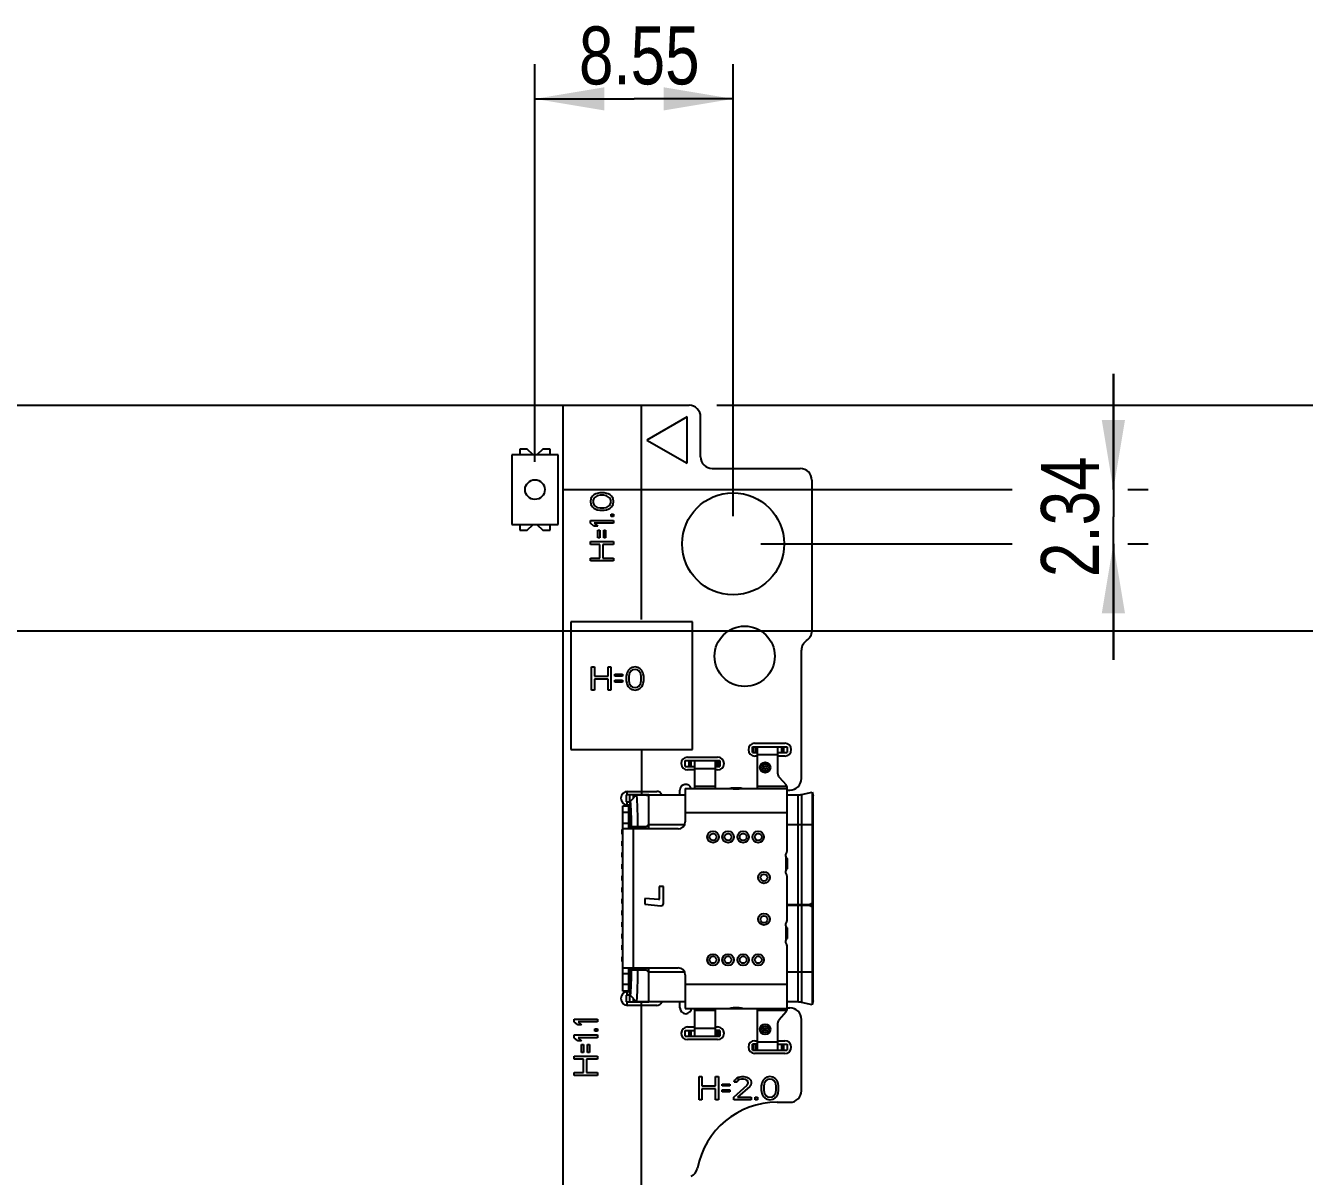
# Model space of a CAD drawing. Header units: millimetres. Extents: x 0 to 594, y 0 to 420.
# Drawn here: x 335.2 to 390.4, y 269.7 to 319.3 of the extents above; entities that cross this region are included whole.
import ezdxf

# ---------------------------------------------------------------- set-up
doc = ezdxf.new("R2010")
doc.units = ezdxf.units.MM
doc.header["$LTSCALE"] = 32.67
doc.layers.get('0').update_dxf_attribs({"linetype": 'CONTINUOUS'})
doc.styles.get("Standard").update_dxf_attribs({"font": 'txt', "width": 0.8})
doc.dimstyles.new('DIMSTYLE_1', dxfattribs={"dimtxt": 2.5, "dimasz": 3, "dimexe": 1.5, "dimexo": 1.2, "dimtad": 1, "dimdsep": 46, "dimtxsty": 'STANDARD', "dimblk": '_FILLED', "dimblk1": '_FILLED', "dimblk2": '_FILLED', "dimcen": 0.09, "dimazin": 2, "dimtp": 0.01, "dimtm": 0.01, "dimtfac": 1, "dimtofl": 0, "dimtmove": 0, "dimatfit": 3, "dimldrblk": '_FILLED', "dimfxl": 1, "dimtolj": 1, "dimarcsym": 0})

# ---------------------------------------------------------------- blocks, each defined once
blk = doc.blocks.new('_FILLED')
at = {"color": 0, "linetype": 'BYBLOCK'}
blk.add_solid([(0, 0), (-1, 0.167), (-1, -0.167)], dxfattribs=at)
blk = doc.blocks.new('*D16')
at = {"color": 7, "linetype": 'CONTINUOUS'}
for p, q in [((357.235, 300.499), (357.235, 317.663)), ((365.785, 298.159), (365.785, 317.663)), ((357.235, 316.163), (361.51, 316.163)), ((365.785, 316.163), (361.51, 316.163))]:
    blk.add_line(p, q, dxfattribs=at)
at = {"color": 7, "linetype": 'CONTINUOUS', "xscale": 3, "yscale": 3, "zscale": 3, "rotation": 180}
blk.add_blockref('_FILLED', (357.235, 316.163), dxfattribs=at)
at = {"color": 7, "linetype": 'CONTINUOUS', "xscale": 3, "yscale": 3, "zscale": 3}
blk.add_blockref('_FILLED', (365.785, 316.163), dxfattribs=at)
at = {"color": 7, "linetype": 'CONTINUOUS', "insert": (361.737, 319.288), "char_height": 2.5, "width": 8, "attachment_point": 2, "line_spacing_factor": 0.9}
blk.add_mtext('8.55', dxfattribs=at)
blk = doc.blocks.new('*D17')
at = {"color": 7, "linetype": 'CONTINUOUS'}
for p, q in [((382.2, 299.299), (382.2, 304.299)), ((382.2, 304.299), (382.2, 298.129)), ((358.435, 299.299), (377.825, 299.299)), ((382.825, 299.299), (383.7, 299.299)), ((382.2, 291.959), (382.2, 298.129)), ((366.985, 296.959), (377.825, 296.959)), ((382.2, 296.959), (382.2, 291.959)), ((382.825, 296.959), (383.7, 296.959))]:
    blk.add_line(p, q, dxfattribs=at)
at = {"color": 7, "linetype": 'CONTINUOUS', "xscale": 3, "yscale": 3, "zscale": 3}
for p, rotation in [((382.2, 299.299), 270), ((382.2, 296.959), 90)]:
    blk.add_blockref('_FILLED', p, dxfattribs=dict(at, rotation=rotation))
at = {"color": 7, "linetype": 'CONTINUOUS', "insert": (379.075, 298.129), "char_height": 2.5, "width": 8, "attachment_point": 2, "rotation": 90, "line_spacing_factor": 0.9}
blk.add_mtext('2.34', dxfattribs=at)
blk = doc.blocks.new('*D22')
at = {"color": 7, "linetype": 'CONTINUOUS'}
for p, q in [((417.169, 298.069), (417.169, 317.435)), ((365.085, 302.939), (418.669, 302.939)), ((417.169, 302.939), (417.169, 298.069)), ((417.169, 293.199), (417.169, 298.069)), ((283.985, 293.199), (418.669, 293.199))]:
    blk.add_line(p, q, dxfattribs=at)
at = {"color": 7, "linetype": 'CONTINUOUS', "xscale": 3, "yscale": 3, "zscale": 3}
for p, rotation in [((417.169, 302.939), 90), ((417.169, 293.199), 270)]:
    blk.add_blockref('_FILLED', p, dxfattribs=dict(at, rotation=rotation))
at = {"color": 7, "linetype": 'CONTINUOUS', "insert": (414.044, 309.435), "char_height": 2.5, "width": 8, "attachment_point": 1, "rotation": 90, "line_spacing_factor": 0.9}
blk.add_mtext('9.74', dxfattribs=at)
blk = doc.blocks.new('*D23')
at = {"color": 7, "linetype": 'CONTINUOUS'}
for p, q in [((283.985, 293.199), (418.669, 293.199)), ((417.169, 293.199), (417.169, 256.574)), ((417.169, 219.949), (417.169, 256.574)), ((283.985, 219.949), (418.669, 219.949))]:
    blk.add_line(p, q, dxfattribs=at)
at = {"color": 7, "linetype": 'CONTINUOUS', "xscale": 3, "yscale": 3, "zscale": 3}
for p, rotation in [((417.169, 293.199), 90), ((417.169, 219.949), 270)]:
    blk.add_blockref('_FILLED', p, dxfattribs=dict(at, rotation=rotation))
at = {"color": 7, "linetype": 'CONTINUOUS', "insert": (414.044, 268.708), "char_height": 2.5, "width": 10, "attachment_point": 2, "rotation": 90, "line_spacing_factor": 0.9}
blk.add_mtext('73.25', dxfattribs=at)

msp = doc.modelspace()

# ---------------------------------------------------------------- linework, layer by layer
at = {"color": 7, "linetype": 'CONTINUOUS'}
for p, q in [((318.585, 302.939), (363.885, 302.939)), ((358.453, 212.109), (358.453, 302.939)), ((361.835, 293.689), (361.835, 302.939)), ((363.801, 302.439), (362.069, 301.439)), ((363.801, 300.439), (363.801, 302.439)), ((364.385, 300.709), (364.385, 302.439)), ((362.069, 301.439), (363.801, 300.439)), ((356.904, 301.049), (356.585, 301.049)), ((356.585, 301.049), (356.585, 300.799)), ((357.154, 300.799), (356.904, 301.049)), ((357.567, 301.049), (357.317, 300.799)), ((357.885, 301.049), (357.567, 301.049)), ((357.885, 300.799), (357.885, 301.049)), ((358.235, 300.799), (356.235, 300.799)), ((356.235, 300.799), (356.235, 297.799)), ((358.235, 297.799), (358.235, 300.799)), ((364.885, 300.209), (368.685, 300.209)), ((369.185, 299.709), (369.185, 293.196)), ((359.647, 298.91), (359.626, 298.785)), ((359.626, 298.785), (359.647, 298.66)), ((359.711, 299.014), (359.647, 298.91)), ((359.647, 298.66), (359.711, 298.556)), ((359.775, 299.076), (359.711, 299.014)), ((359.754, 298.889), (359.733, 298.785)), ((359.733, 298.785), (359.754, 298.681)), ((359.796, 298.951), (359.754, 298.889)), ((359.754, 298.681), (359.796, 298.618)), ((359.86, 299.118), (359.775, 299.076)), ((359.924, 299.035), (359.796, 298.951)), ((359.796, 298.618), (359.924, 298.535)), ((359.924, 299.139), (359.86, 299.118)), ((360.03, 299.16), (359.924, 299.139)), ((360.052, 299.056), (359.924, 299.035)), ((360.222, 299.16), (360.03, 299.16)), ((360.201, 299.056), (360.052, 299.056)), ((360.328, 299.035), (360.201, 299.056)), ((360.328, 299.139), (360.222, 299.16)), ((360.392, 299.118), (360.328, 299.139)), ((360.456, 298.951), (360.328, 299.035)), ((360.328, 298.535), (360.456, 298.618)), ((360.477, 299.076), (360.392, 299.118)), ((360.499, 298.889), (360.456, 298.951)), ((360.456, 298.618), (360.499, 298.681)), ((360.541, 299.014), (360.477, 299.076)), ((360.52, 298.785), (360.499, 298.889)), ((360.499, 298.681), (360.52, 298.785)), ((360.605, 298.91), (360.541, 299.014)), ((360.541, 298.556), (360.605, 298.66)), ((360.626, 298.785), (360.605, 298.91)), ((360.605, 298.66), (360.626, 298.785)), ((359.711, 298.556), (359.775, 298.493)), ((359.775, 298.493), (359.86, 298.451)), ((359.86, 298.451), (359.924, 298.431)), ((359.924, 298.535), (360.052, 298.514)), ((359.924, 298.431), (360.03, 298.41)), ((360.03, 298.41), (360.222, 298.41)), ((360.052, 298.514), (360.201, 298.514)), ((360.201, 298.514), (360.328, 298.535)), ((360.222, 298.41), (360.328, 298.431)), ((360.328, 298.431), (360.392, 298.451)), ((360.392, 298.451), (360.477, 298.493)), ((360.477, 298.493), (360.541, 298.556)), ((360.52, 298.243), (360.626, 298.243)), ((360.52, 298.139), (360.52, 298.243)), ((360.626, 298.139), (360.52, 298.139)), ((360.626, 298.243), (360.626, 298.139)), ((356.235, 297.799), (358.235, 297.799)), ((356.585, 297.799), (356.585, 297.549)), ((356.585, 297.549), (356.904, 297.549)), ((356.904, 297.549), (357.154, 297.799)), ((357.317, 297.799), (357.567, 297.549)), ((357.567, 297.549), (357.885, 297.549)), ((357.885, 297.549), (357.885, 297.799)), ((359.626, 297.972), (360.626, 297.972)), ((359.626, 297.847), (359.626, 297.972)), ((359.775, 297.722), (359.626, 297.847)), ((359.945, 297.722), (359.775, 297.722)), ((360.626, 297.847), (359.796, 297.847)), ((359.796, 297.847), (359.945, 297.722)), ((359.945, 297.556), (360.03, 297.556)), ((359.945, 297.222), (359.945, 297.556)), ((360.03, 297.556), (360.03, 297.222)), ((360.201, 297.556), (360.286, 297.556)), ((360.201, 297.222), (360.201, 297.556)), ((360.286, 297.556), (360.286, 297.222)), ((360.626, 297.972), (360.626, 297.847)), ((359.626, 297.056), (360.626, 297.056)), ((359.626, 296.931), (359.626, 297.056)), ((360.03, 297.222), (359.945, 297.222)), ((360.286, 297.222), (360.201, 297.222)), ((360.626, 297.056), (360.626, 296.931)), ((360.03, 296.931), (359.626, 296.931)), ((360.03, 296.347), (360.03, 296.931)), ((360.626, 296.931), (360.158, 296.931)), ((360.158, 296.931), (360.158, 296.347)), ((359.626, 296.347), (360.03, 296.347)), ((359.626, 296.222), (359.626, 296.347)), ((360.626, 296.222), (359.626, 296.222)), ((360.158, 296.347), (360.626, 296.347)), ((360.626, 296.347), (360.626, 296.222)), ((364.035, 293.589), (358.785, 293.589)), ((358.785, 293.589), (358.785, 288.089)), ((364.035, 288.089), (364.035, 293.589)), ((368.735, 286.834), (368.735, 292.371)), ((359.678, 291.648), (359.803, 291.648)), ((359.678, 290.648), (359.678, 291.648)), ((359.803, 291.648), (359.803, 291.244)), ((360.387, 291.648), (360.512, 291.648)), ((360.387, 291.244), (360.387, 291.648)), ((360.512, 291.648), (360.512, 290.648)), ((361.262, 291.499), (361.22, 291.414)), ((361.324, 291.563), (361.262, 291.499)), ((361.387, 291.478), (361.303, 291.35)), ((361.428, 291.627), (361.324, 291.563)), ((361.449, 291.521), (361.387, 291.478)), ((361.553, 291.648), (361.428, 291.627)), ((361.553, 291.542), (361.449, 291.521)), ((361.678, 291.627), (361.553, 291.648)), ((361.657, 291.521), (361.553, 291.542)), ((361.72, 291.478), (361.657, 291.521)), ((361.782, 291.563), (361.678, 291.627)), ((361.803, 291.35), (361.72, 291.478)), ((361.845, 291.499), (361.782, 291.563)), ((361.887, 291.414), (361.845, 291.499)), ((359.803, 291.244), (360.387, 291.244)), ((360.387, 291.116), (359.803, 291.116)), ((359.803, 291.116), (359.803, 290.648)), ((360.387, 290.648), (360.387, 291.116)), ((360.678, 291.329), (361.012, 291.329)), ((360.678, 291.244), (360.678, 291.329)), ((361.012, 291.244), (360.678, 291.244)), ((360.678, 291.074), (361.012, 291.074)), ((360.678, 290.989), (360.678, 291.074)), ((361.012, 290.989), (360.678, 290.989)), ((361.012, 291.329), (361.012, 291.244)), ((361.012, 291.074), (361.012, 290.989)), ((361.199, 291.35), (361.178, 291.244)), ((361.178, 291.244), (361.178, 291.053)), ((361.178, 291.053), (361.199, 290.946)), ((361.22, 291.414), (361.199, 291.35)), ((361.199, 290.946), (361.22, 290.882)), ((361.303, 291.35), (361.282, 291.223)), ((361.282, 291.223), (361.282, 291.074)), ((361.282, 291.074), (361.303, 290.946)), ((361.303, 290.946), (361.387, 290.819)), ((361.72, 290.819), (361.803, 290.946)), ((361.824, 291.223), (361.803, 291.35)), ((361.803, 290.946), (361.824, 291.074)), ((361.824, 291.074), (361.824, 291.223)), ((361.907, 291.35), (361.887, 291.414)), ((361.887, 290.882), (361.907, 290.946)), ((361.928, 291.244), (361.907, 291.35)), ((361.907, 290.946), (361.928, 291.053)), ((361.928, 291.053), (361.928, 291.244)), ((359.803, 290.648), (359.678, 290.648)), ((360.512, 290.648), (360.387, 290.648)), ((361.22, 290.882), (361.262, 290.797)), ((361.262, 290.797), (361.324, 290.733)), ((361.324, 290.733), (361.428, 290.67)), ((361.387, 290.819), (361.449, 290.776)), ((361.428, 290.67), (361.553, 290.648)), ((361.449, 290.776), (361.553, 290.755)), ((361.553, 290.755), (361.657, 290.776)), ((361.553, 290.648), (361.678, 290.67)), ((361.657, 290.776), (361.72, 290.819)), ((361.678, 290.67), (361.782, 290.733)), ((361.782, 290.733), (361.845, 290.797)), ((361.845, 290.797), (361.887, 290.882)), ((366.62, 287.956), (366.62, 288.202)), ((366.621, 288.204), (368.12, 288.204)), ((366.713, 288.354), (368.02, 288.354)), ((366.82, 288.204), (366.82, 286.404)), ((367.72, 287.03), (367.72, 288.204)), ((368.12, 288.204), (368.12, 287.954)), ((358.785, 288.089), (364.035, 288.089)), ((361.835, 288.089), (361.835, 286.129)), ((363.72, 287.604), (365.22, 287.604)), ((363.72, 287.354), (363.72, 287.604)), ((363.813, 287.754), (365.12, 287.754)), ((364.12, 287.604), (364.12, 286.404)), ((365.02, 286.404), (365.02, 287.604)), ((365.22, 287.602), (365.22, 287.356)), ((366.621, 287.954), (366.82, 287.954)), ((366.82, 287.804), (366.72, 287.804)), ((367.72, 287.954), (368.12, 287.954)), ((368.02, 287.804), (367.72, 287.804)), ((363.72, 287.354), (364.12, 287.354)), ((364.12, 287.204), (363.82, 287.204)), ((365.02, 287.354), (365.22, 287.354)), ((365.12, 287.204), (365.02, 287.204)), ((367.771, 286.897), (368.07, 286.561)), ((362.075, 286.129), (361.18, 286.129)), ((361.18, 285.829), (361.18, 286.129)), ((361.205, 286.279), (361.205, 286.129)), ((361.24, 286.279), (362.49, 286.279)), ((361.33, 285.829), (361.33, 286.129)), ((361.605, 286.107), (361.346, 285.837)), ((362.05, 286.107), (361.605, 286.107)), ((362.075, 286.105), (362.075, 286.129)), ((362.15, 286.129), (363.72, 286.129)), ((362.15, 284.754), (362.15, 286.122)), ((363.49, 286.129), (363.49, 286.334)), ((363.72, 286.404), (365.695, 286.404)), ((363.72, 286.404), (363.72, 284.959)), ((365.695, 286.429), (366.145, 286.429)), ((365.695, 286.429), (365.695, 286.388)), ((365.795, 286.381), (366.045, 286.381)), ((366.145, 286.388), (366.145, 286.429)), ((366.145, 286.404), (368.12, 286.404)), ((366.195, 286.404), (366.195, 286.402)), ((368.12, 283.712), (368.12, 286.428)), ((368.12, 286.334), (368.235, 286.334)), ((368.12, 286.129), (368.59, 286.129)), ((368.744, 286.146), (369.202, 286.249)), ((369.202, 286.249), (369.202, 281.499)), ((369.202, 286.249), (369.24, 286.078)), ((369.24, 277.24), (369.24, 286.078)), ((361.03, 285.659), (361.28, 285.659)), ((361.03, 277.659), (361.03, 285.659)), ((361.18, 285.829), (361.346, 285.829)), ((361.205, 285.829), (361.205, 285.679)), ((361.33, 285.679), (361.24, 285.679)), ((361.28, 284.659), (361.28, 285.659)), ((361.346, 285.809), (361.33, 285.809)), ((361.33, 285.809), (361.33, 284.659)), ((361.346, 285.459), (361.33, 285.449)), ((361.346, 285.459), (361.33, 285.459)), ((361.346, 285.459), (361.346, 285.837)), ((361.356, 285.806), (361.346, 285.837)), ((362.05, 284.759), (362.15, 284.859)), ((361.03, 284.634), (360.985, 284.634)), ((360.985, 284.634), (360.985, 284.434)), ((360.985, 284.434), (361.03, 284.434)), ((363.42, 284.659), (361.03, 284.659)), ((361.383, 284.759), (362.05, 284.759)), ((361.383, 284.759), (361.383, 284.659)), ((361.646, 284.759), (361.646, 284.659)), ((361.03, 284.134), (360.985, 284.134)), ((360.985, 284.134), (360.985, 283.934)), ((360.985, 283.934), (361.03, 283.934)), ((361.03, 283.634), (360.985, 283.634)), ((360.985, 283.634), (360.985, 283.434)), ((360.985, 283.434), (361.03, 283.434)), ((368.07, 282.887), (368.07, 283.431)), ((368.12, 283.384), (368.12, 282.934)), ((360.985, 283.134), (361.03, 283.134)), ((360.985, 283.134), (360.985, 282.934)), ((360.985, 282.934), (361.03, 282.934)), ((361.03, 282.634), (360.985, 282.634)), ((360.985, 282.634), (360.985, 282.434)), ((360.985, 282.434), (361.03, 282.434)), ((361.03, 282.134), (360.985, 282.134)), ((360.985, 282.134), (360.985, 281.934)), ((362.781, 282.171), (362.601, 282.171)), ((362.601, 282.171), (362.601, 281.631)), ((362.781, 281.441), (362.781, 282.171)), ((368.12, 280.712), (368.12, 282.606)), ((360.985, 281.934), (361.03, 281.934)), ((361.03, 281.634), (360.985, 281.634)), ((360.985, 281.634), (360.985, 281.434)), ((362.574, 281.606), (361.971, 281.659)), ((361.971, 281.659), (361.971, 281.403)), ((360.985, 281.434), (361.03, 281.434)), ((361.03, 281.134), (360.985, 281.134)), ((360.985, 281.134), (360.985, 280.934)), ((361.971, 281.403), (362.672, 281.342)), ((368.12, 281.399), (369.165, 281.399)), ((369.165, 281.349), (368.12, 281.349)), ((368.84, 281.349), (368.84, 281.399)), ((368.99, 281.399), (368.99, 281.349)), ((369.146, 281.349), (369.146, 281.399)), ((369.202, 281.249), (369.202, 277.069)), ((360.985, 280.934), (361.03, 280.934)), ((360.985, 280.634), (361.03, 280.634)), ((360.985, 280.634), (360.985, 280.434)), ((360.985, 280.434), (361.03, 280.434)), ((368.07, 279.887), (368.07, 280.431)), ((361.03, 280.134), (360.985, 280.134)), ((360.985, 280.134), (360.985, 279.934)), ((360.985, 279.934), (361.03, 279.934)), ((368.12, 280.384), (368.12, 279.934)), ((361.03, 279.634), (360.985, 279.634)), ((360.985, 279.634), (360.985, 279.434)), ((360.985, 279.434), (361.03, 279.434)), ((368.12, 276.89), (368.12, 279.606)), ((360.985, 279.134), (361.03, 279.134)), ((360.985, 279.134), (360.985, 278.934)), ((360.985, 278.934), (361.03, 278.934)), ((361.03, 278.659), (363.42, 278.659)), ((361.28, 277.659), (361.28, 278.659)), ((361.33, 277.509), (361.33, 278.659)), ((361.383, 278.659), (361.383, 278.559)), ((362.05, 278.559), (361.383, 278.559)), ((361.646, 278.659), (361.646, 278.559)), ((362.05, 278.559), (362.15, 278.459)), ((362.15, 277.196), (362.15, 278.564)), ((363.72, 278.359), (363.72, 276.914)), ((361.28, 277.659), (361.03, 277.659)), ((361.33, 277.869), (361.346, 277.859)), ((361.346, 277.859), (361.33, 277.859)), ((361.346, 277.859), (361.346, 277.481)), ((361.346, 277.489), (361.18, 277.489)), ((361.18, 277.189), (361.18, 277.489)), ((361.18, 277.189), (362.075, 277.189)), ((361.205, 277.639), (361.205, 277.489)), ((361.205, 277.189), (361.205, 277.039)), ((361.24, 277.639), (361.33, 277.639)), ((361.346, 277.509), (361.33, 277.509)), ((361.33, 277.189), (361.33, 277.489)), ((361.346, 277.481), (361.356, 277.512)), ((361.346, 277.481), (361.605, 277.211)), ((361.605, 277.211), (362.05, 277.211)), ((361.835, 253.559), (361.835, 277.189)), ((362.075, 277.189), (362.075, 277.213)), ((363.72, 277.189), (362.15, 277.189)), ((363.49, 276.934), (363.49, 277.189)), ((368.59, 277.189), (368.12, 277.189)), ((369.202, 277.069), (368.744, 277.172)), ((369.24, 277.24), (369.202, 277.069)), ((362.49, 277.039), (361.24, 277.039)), ((363.72, 276.914), (365.695, 276.914)), ((364.12, 276.914), (364.12, 275.714)), ((365.02, 275.714), (365.02, 276.914)), ((365.645, 276.914), (365.645, 276.916)), ((365.695, 276.93), (365.695, 276.889)), ((366.145, 276.889), (365.695, 276.889)), ((366.045, 276.937), (365.795, 276.937)), ((366.145, 276.889), (366.145, 276.93)), ((366.145, 276.914), (368.12, 276.914)), ((366.82, 276.914), (366.82, 275.114)), ((368.07, 276.757), (367.771, 276.421)), ((368.12, 276.934), (368.235, 276.934)), ((358.93, 276.453), (359.93, 276.453)), ((358.93, 276.328), (358.93, 276.453)), ((359.079, 276.203), (358.93, 276.328)), ((359.249, 276.203), (359.079, 276.203)), ((359.93, 276.328), (359.1, 276.328)), ((359.1, 276.328), (359.249, 276.203)), ((359.824, 276.036), (359.93, 276.036)), ((359.824, 275.932), (359.824, 276.036)), ((359.93, 276.453), (359.93, 276.328)), ((359.93, 276.036), (359.93, 275.932)), ((363.82, 276.114), (364.12, 276.114)), ((365.02, 276.114), (365.12, 276.114)), ((367.72, 275.114), (367.72, 276.288)), ((368.735, 273.359), (368.735, 276.434)), ((358.93, 275.765), (359.93, 275.765)), ((358.93, 275.64), (358.93, 275.765)), ((359.079, 275.515), (358.93, 275.64)), ((359.249, 275.515), (359.079, 275.515)), ((359.93, 275.64), (359.1, 275.64)), ((359.1, 275.64), (359.249, 275.515)), ((359.93, 275.932), (359.824, 275.932)), ((359.93, 275.765), (359.93, 275.64)), ((363.72, 275.964), (364.12, 275.964)), ((363.72, 275.714), (363.72, 275.964)), ((363.72, 275.714), (365.22, 275.714)), ((365.12, 275.564), (363.813, 275.564)), ((365.22, 275.964), (365.02, 275.964)), ((365.22, 275.962), (365.22, 275.716)), ((366.72, 275.514), (366.82, 275.514)), ((367.72, 275.514), (368.02, 275.514)), ((359.249, 275.348), (359.334, 275.348)), ((359.249, 275.015), (359.249, 275.348)), ((359.334, 275.015), (359.249, 275.015)), ((359.334, 275.348), (359.334, 275.015)), ((359.504, 275.348), (359.589, 275.348)), ((359.504, 275.015), (359.504, 275.348)), ((359.589, 275.015), (359.504, 275.015)), ((359.589, 275.348), (359.589, 275.015)), ((366.62, 275.116), (366.62, 275.362)), ((366.82, 275.364), (366.621, 275.364)), ((366.621, 275.114), (368.12, 275.114)), ((368.02, 274.964), (366.713, 274.964)), ((367.72, 275.364), (368.12, 275.364)), ((368.12, 275.364), (368.12, 275.114)), ((358.93, 274.848), (359.93, 274.848)), ((358.93, 274.723), (358.93, 274.848)), ((359.334, 274.723), (358.93, 274.723)), ((359.334, 274.14), (359.334, 274.723)), ((359.93, 274.723), (359.462, 274.723)), ((359.462, 274.723), (359.462, 274.14)), ((359.93, 274.848), (359.93, 274.723)), ((358.93, 274.14), (359.334, 274.14)), ((358.93, 274.015), (358.93, 274.14)), ((359.93, 274.015), (358.93, 274.015)), ((359.462, 274.14), (359.93, 274.14)), ((359.93, 274.14), (359.93, 274.015)), ((364.316, 273.967), (364.441, 273.967)), ((364.316, 272.967), (364.316, 273.967)), ((364.441, 273.967), (364.441, 273.563)), ((365.024, 273.967), (365.149, 273.967)), ((365.024, 273.563), (365.024, 273.967)), ((365.149, 273.967), (365.149, 272.967)), ((365.837, 273.733), (365.857, 273.818)), ((365.857, 273.818), (365.941, 273.903)), ((365.941, 273.903), (366.024, 273.946)), ((365.982, 273.797), (365.941, 273.733)), ((366.045, 273.84), (365.982, 273.797)), ((366.024, 273.946), (366.17, 273.967)), ((366.149, 273.861), (366.045, 273.84)), ((366.232, 273.861), (366.149, 273.861)), ((366.17, 273.967), (366.253, 273.967)), ((366.337, 273.84), (366.232, 273.861)), ((366.253, 273.967), (366.378, 273.946)), ((366.399, 273.797), (366.337, 273.84)), ((366.378, 273.946), (366.462, 273.903)), ((366.441, 273.733), (366.399, 273.797)), ((366.462, 273.903), (366.545, 273.818)), ((366.545, 273.818), (366.566, 273.733)), ((367.087, 273.818), (367.045, 273.733)), ((367.149, 273.882), (367.087, 273.818)), ((367.212, 273.797), (367.128, 273.669)), ((367.253, 273.946), (367.149, 273.882)), ((367.274, 273.84), (367.212, 273.797)), ((367.378, 273.967), (367.253, 273.946)), ((367.378, 273.861), (367.274, 273.84)), ((367.503, 273.946), (367.378, 273.967)), ((367.482, 273.84), (367.378, 273.861)), ((367.545, 273.797), (367.482, 273.84)), ((367.607, 273.882), (367.503, 273.946)), ((367.628, 273.669), (367.545, 273.797)), ((367.67, 273.818), (367.607, 273.882)), ((367.712, 273.733), (367.67, 273.818)), ((364.441, 273.563), (365.024, 273.563)), ((365.024, 273.435), (364.441, 273.435)), ((364.441, 273.435), (364.441, 272.967)), ((365.024, 272.967), (365.024, 273.435)), ((365.316, 273.648), (365.649, 273.648)), ((365.316, 273.563), (365.316, 273.648)), ((365.649, 273.563), (365.316, 273.563)), ((365.316, 273.393), (365.649, 273.393)), ((365.316, 273.308), (365.316, 273.393)), ((365.649, 273.308), (365.316, 273.308)), ((365.649, 273.648), (365.649, 273.563)), ((365.649, 273.393), (365.649, 273.308)), ((365.816, 273.074), (366.399, 273.606)), ((365.941, 273.733), (365.837, 273.733)), ((366.503, 273.542), (365.982, 273.074)), ((366.399, 273.606), (366.441, 273.691)), ((366.441, 273.691), (366.441, 273.733)), ((366.545, 273.606), (366.503, 273.542)), ((366.566, 273.691), (366.545, 273.606)), ((366.566, 273.733), (366.566, 273.691)), ((367.024, 273.669), (367.003, 273.563)), ((367.003, 273.563), (367.003, 273.372)), ((367.003, 273.372), (367.024, 273.265)), ((367.045, 273.733), (367.024, 273.669)), ((367.024, 273.265), (367.045, 273.201)), ((367.128, 273.669), (367.107, 273.542)), ((367.107, 273.542), (367.107, 273.393)), ((367.107, 273.393), (367.128, 273.265)), ((367.128, 273.265), (367.212, 273.137)), ((367.545, 273.137), (367.628, 273.265)), ((367.649, 273.542), (367.628, 273.669)), ((367.628, 273.265), (367.649, 273.393)), ((367.649, 273.393), (367.649, 273.542)), ((367.732, 273.669), (367.712, 273.733)), ((367.712, 273.201), (367.732, 273.265)), ((367.753, 273.563), (367.732, 273.669)), ((367.732, 273.265), (367.753, 273.372)), ((367.753, 273.372), (367.753, 273.563)), ((364.441, 272.967), (364.316, 272.967)), ((365.149, 272.967), (365.024, 272.967)), ((365.816, 272.967), (365.816, 273.074)), ((366.566, 272.967), (365.816, 272.967)), ((365.982, 273.074), (366.566, 273.074)), ((366.566, 273.074), (366.566, 272.967)), ((366.732, 273.074), (366.837, 273.074)), ((366.732, 272.967), (366.732, 273.074)), ((366.837, 272.967), (366.732, 272.967)), ((366.837, 273.074), (366.837, 272.967)), ((367.045, 273.201), (367.087, 273.116)), ((367.087, 273.116), (367.149, 273.052)), ((367.149, 273.052), (367.253, 272.989)), ((367.212, 273.137), (367.274, 273.095)), ((367.253, 272.989), (367.378, 272.967)), ((367.274, 273.095), (367.378, 273.074)), ((367.378, 273.074), (367.482, 273.095)), ((367.378, 272.967), (367.503, 272.989)), ((367.482, 273.095), (367.545, 273.137)), ((367.503, 272.989), (367.607, 273.052)), ((367.607, 273.052), (367.67, 273.116)), ((367.67, 273.116), (367.712, 273.201)), ((367.685, 272.859), (368.235, 272.859))]:
    msp.add_line(p, q, dxfattribs=at)
at = {"color": 9, "linetype": 'CONTINUOUS'}
for p, q in [((366.664, 288.204), (366.664, 287.954)), ((366.777, 287.954), (366.777, 288.204)), ((367.87, 288.204), (367.87, 287.954)), ((367.97, 287.954), (367.97, 288.204)), ((363.87, 287.604), (363.87, 287.354)), ((363.97, 287.354), (363.97, 287.604)), ((365.064, 287.604), (365.064, 287.354)), ((365.177, 287.354), (365.177, 287.604)), ((367.72, 287.854), (366.82, 287.854)), ((365.02, 287.254), (364.12, 287.254)), ((364.12, 286.504), (365.02, 286.504)), ((366.82, 286.504), (368.105, 286.504)), ((361.31, 286.129), (361.31, 285.829)), ((361.48, 286.129), (361.48, 285.977)), ((362, 286.107), (362, 286.129)), ((368.59, 281.399), (368.59, 286.129)), ((368.744, 286.146), (368.744, 281.399)), ((361.28, 285.359), (361.03, 285.359)), ((361.03, 284.909), (361.28, 284.909)), ((363.689, 284.829), (362.15, 284.829)), ((368.12, 285.354), (363.72, 285.354)), ((369.24, 284.829), (368.12, 284.829)), ((361.48, 284.659), (361.48, 278.659)), ((362.15, 284.759), (362.05, 284.759)), ((368.59, 277.189), (368.59, 281.349)), ((368.744, 281.349), (368.744, 277.172)), ((369.202, 281.499), (369.24, 281.499)), ((369.24, 281.249), (369.202, 281.249)), ((361.28, 278.409), (361.03, 278.409)), ((362.05, 278.559), (362.15, 278.559)), ((362.15, 278.489), (363.689, 278.489)), ((368.12, 278.489), (369.24, 278.489)), ((361.03, 277.959), (361.28, 277.959)), ((363.72, 277.964), (368.12, 277.964)), ((361.31, 277.489), (361.31, 277.189)), ((361.48, 277.341), (361.48, 277.189)), ((362, 277.189), (362, 277.211)), ((365.02, 276.814), (364.12, 276.814)), ((368.105, 276.814), (366.82, 276.814)), ((364.12, 276.064), (365.02, 276.064)), ((363.87, 275.964), (363.87, 275.714)), ((363.97, 275.714), (363.97, 275.964)), ((365.064, 275.964), (365.064, 275.714)), ((365.177, 275.714), (365.177, 275.964)), ((366.82, 275.464), (367.72, 275.464)), ((366.664, 275.364), (366.664, 275.114)), ((366.777, 275.114), (366.777, 275.364)), ((367.87, 275.364), (367.87, 275.114)), ((367.97, 275.114), (367.97, 275.364))]:
    msp.add_line(p, q, dxfattribs=at)
at = {"color": 7, "linetype": 'CONTINUOUS'}
for points in [[(361.605, 286.107), (361.616, 286.069), (361.626, 285.984), (361.635, 285.855)], [(362.15, 286.122), (362.138, 286.126), (362.112, 286.129), (362.075, 286.129)], [(365.708, 286.386), (365.674, 286.392), (365.653, 286.397), (365.645, 286.402)], [(365.795, 286.381), (365.75, 286.382), (365.708, 286.386)], [(366.167, 286.392), (366.134, 286.386), (366.092, 286.382), (366.045, 286.381)], [(366.195, 286.402), (366.188, 286.398), (366.167, 286.392)], [(361.399, 284.759), (361.398, 284.958), (361.395, 285.153), (361.39, 285.336), (361.383, 285.499), (361.375, 285.635), (361.366, 285.738), (361.356, 285.806)], [(361.635, 285.855), (361.643, 285.685), (361.65, 285.481), (361.655, 285.252), (361.658, 285.008), (361.659, 284.759)], [(369.202, 281.499), (369.197, 281.468), (369.183, 281.44), (369.162, 281.418), (369.135, 281.404), (369.105, 281.399)], [(369.105, 281.349), (369.135, 281.344), (369.162, 281.33), (369.183, 281.308), (369.197, 281.28), (369.202, 281.249)], [(361.356, 277.512), (361.366, 277.58), (361.375, 277.683), (361.383, 277.819), (361.39, 277.982), (361.395, 278.165), (361.398, 278.36), (361.399, 278.559)], [(361.659, 278.559), (361.658, 278.31), (361.655, 278.066), (361.65, 277.837), (361.643, 277.633)], [(361.643, 277.633), (361.635, 277.463), (361.626, 277.334), (361.616, 277.249), (361.605, 277.211)], [(362.075, 277.189), (362.112, 277.189), (362.138, 277.191), (362.15, 277.196)], [(362.147, 277.221), (362.148, 277.221), (362.149, 277.222), (362.15, 277.223)], [(365.645, 276.916), (365.653, 276.92), (365.674, 276.926)], [(365.674, 276.926), (365.707, 276.932), (365.749, 276.936), (365.795, 276.937)], [(366.045, 276.937), (366.091, 276.936), (366.133, 276.932)], [(366.133, 276.932), (366.166, 276.926), (366.188, 276.92), (366.195, 276.916)]]:
    msp.add_lwpolyline(points, dxfattribs=at)
for centre, radius in [((357.235, 299.299), 0.425), ((365.785, 296.959), 2.2), ((366.285, 292.109), 1.3), ((364.92, 284.309), 0.25), ((365.57, 284.309), 0.25), ((366.22, 284.309), 0.25), ((366.87, 284.309), 0.25), ((367.12, 282.559), 0.25), ((367.12, 280.759), 0.25), ((364.92, 279.009), 0.25), ((365.57, 279.009), 0.25), ((366.22, 279.009), 0.25), ((366.87, 279.009), 0.25)]:
    msp.add_circle(centre, radius, dxfattribs=at)
at = {"color": 9, "linetype": 'CONTINUOUS'}
for centre, radius in [((367.17, 287.309), 0.225), ((367.17, 287.309), 0.138), ((367.17, 287.309), 0.0518), ((364.92, 284.309), 0.15), ((365.57, 284.309), 0.15), ((366.22, 284.309), 0.15), ((366.87, 284.309), 0.15), ((367.12, 282.559), 0.15), ((367.12, 280.759), 0.15), ((364.92, 279.009), 0.15), ((365.57, 279.009), 0.15), ((366.22, 279.009), 0.15), ((366.87, 279.009), 0.15), ((367.17, 276.009), 0.225), ((367.17, 276.009), 0.138), ((367.17, 276.009), 0.0518)]:
    msp.add_circle(centre, radius, dxfattribs=at)
at = {"color": 7, "linetype": 'CONTINUOUS'}
for centre, radius, start, end in [((363.885, 302.439), 0.5, 0, 90), ((364.885, 300.709), 0.5, 180, 270), ((368.685, 299.709), 0.5, 0, 90), ((368.685, 293.206), 0.5, 303.367, 360), ((369.235, 292.371), 0.5, 123.367, 180), ((366.72, 288.079), 0.275, 91.5566, 270), ((368.02, 288.079), 0.275, 270, 90), ((363.82, 287.479), 0.275, 91.5566, 270), ((365.12, 287.479), 0.275, 270, 90), ((367.92, 287.03), 0.2, 180, 221.6335), ((363.74, 286.334), 0.25, 17.3551, 180), ((367.92, 286.428), 0.2, 0, 41.6335), ((368.235, 286.834), 0.5, 270, 360), ((361.24, 285.979), 0.3, 90, 270), ((362.49, 286.049), 0.23, 21.2819, 90), ((368.59, 286.829), 0.7, 270, 282.6666), ((363.42, 284.959), 0.3, 270, 360), ((361.95, 284.754), 0.2, 331.6406, 360), ((367.97, 283.712), 0.15, 318.5904, 360), ((368.195, 283.514), 0.15, 138.5904, 240), ((368.195, 282.804), 0.15, 120, 221.4096), ((367.97, 282.606), 0.15, 0, 41.4096), ((362.576, 281.631), 0.025, 265, 360), ((362.681, 281.441), 0.1, 264.9004, 360), ((368.195, 280.514), 0.15, 138.5904, 240), ((367.97, 280.712), 0.15, 318.5904, 360), ((368.195, 279.804), 0.15, 120, 221.4096), ((367.97, 279.606), 0.15, 0, 41.4096), ((361.95, 278.564), 0.2, 0, 28.3594), ((363.42, 278.359), 0.3, 0, 90), ((361.24, 277.339), 0.3, 90, 270), ((362.49, 277.269), 0.23, 270, 338.7157), ((368.59, 276.489), 0.7, 77.3334, 90), ((363.74, 276.934), 0.25, 180, 360), ((367.92, 276.89), 0.2, 318.3665, 360), ((368.235, 276.434), 0.5, 0, 90), ((363.82, 275.839), 0.275, 90, 268.4434), ((365.12, 275.839), 0.275, 270, 90), ((367.92, 276.288), 0.2, 138.3665, 180), ((366.72, 275.239), 0.275, 90, 268.4434), ((368.02, 275.239), 0.275, 270, 90), ((368.235, 273.359), 0.5, 270, 360), ((367.685, 269.359), 3.5, 90, 169.1405), ((363.757, 270.113), 0.5, 295.3641, 349.1405)]:
    msp.add_arc(centre, radius, start, end, dxfattribs=at)
for centre, major_axis, ratio, start_param, end_param in [((366.77, 288.202), (0.15, 0), 0.166667, 3.060624, 3.141593), ((365.07, 287.602), (0.15, 0), 0.166667, 0, 0.080969), ((366.77, 287.956), (0.15, 0), 0.166667, -3.141593, -3.060624), ((365.07, 287.356), (0.15, 0), 0.166667, -0.080969, 0), ((361.97, 284.759), (1.35, 0), 1, 1.440007, 1.511502), ((369.165, 281.499), (0, 0.1), 0.756386, -3.141593, -1.570796), ((369.165, 281.249), (0, 0.1), 0.756386, -1.570796, 0), ((361.97, 278.559), (1.35, 0), 1, -1.511502, -1.440005), ((365.07, 275.962), (0.15, 0), 0.166667, 0, 0.080969), ((365.07, 275.716), (0.15, 0), 0.166667, -0.080969, 0), ((366.77, 275.362), (0.15, 0), 0.166667, 3.060624, 3.141593), ((366.77, 275.116), (0.15, 0), 0.166667, 3.141593, 3.222561)]:
    msp.add_ellipse(centre, major_axis=major_axis, ratio=ratio, start_param=start_param, end_param=end_param, dxfattribs=at)

# ---------------------------------------------------------------- dimensions: what is measured, and where the dimension line sits
for base, p1, p2, angle, picture, middle in [((357.235, 316.163), (365.785, 296.959), (357.235, 299.299), 180, '*D16', (361.737, 316.163)), ((417.169, 293.199), (363.885, 302.939), (282.785, 293.199), 270, '*D22', (417.169, 313.497)), ((382.2, 296.959), (357.235, 299.299), (365.785, 296.959), 270, '*D17', (382.2, 298.191)), ((417.169, 219.949), (282.785, 293.199), (282.785, 219.949), 270, '*D23', (417.169, 268.771))]:
    dim = msp.add_linear_dim(base=base, p1=p1, p2=p2, angle=angle, dimstyle='DIMSTYLE_1', dxfattribs=at)
    dim.commit()
    dim.dimension.update_dxf_attribs({"geometry": picture, "text_midpoint": middle, "dimtype": 160})

doc.saveas('drawing.dxf')
